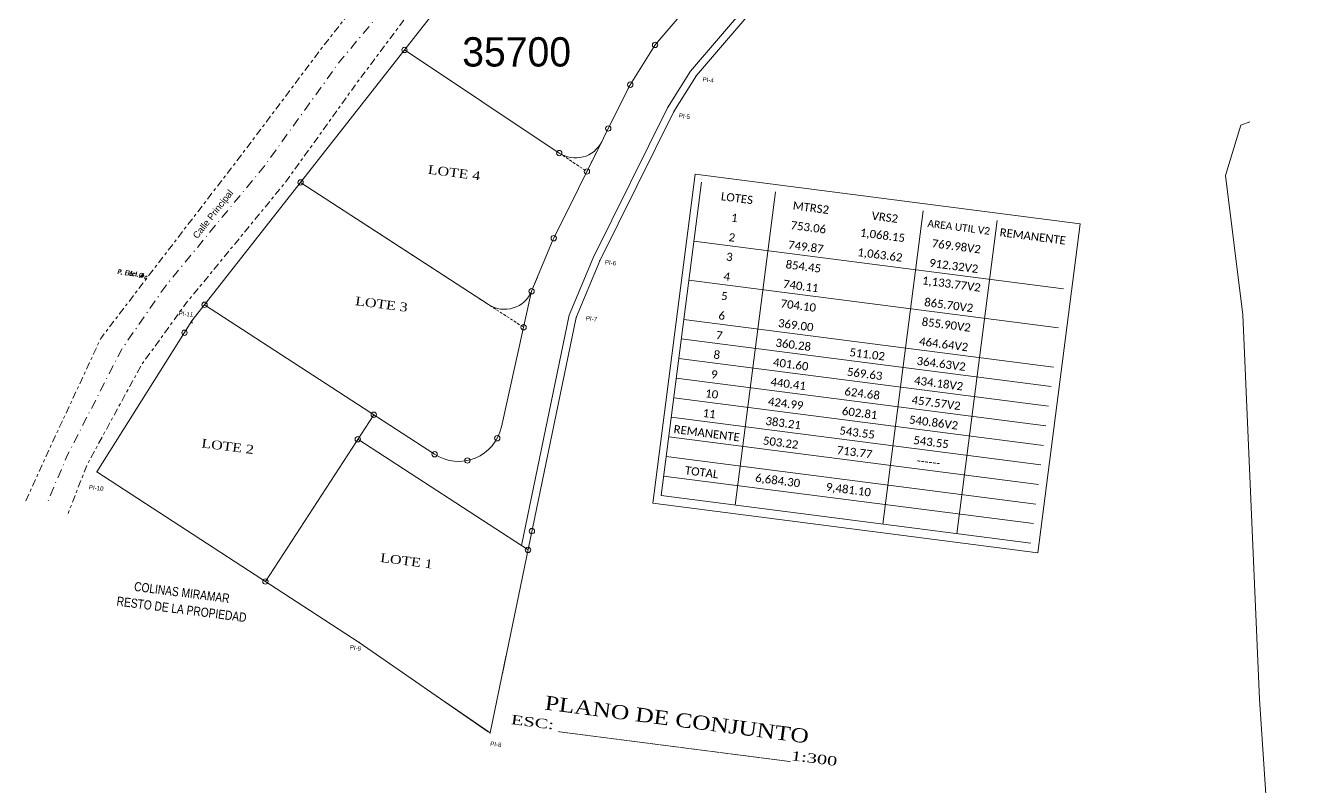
# Model space of a CAD drawing. Header units: inches. Extents: x 610851 to 630254, y 1234683 to 1264905.
# Drawn here: x 622805.7 to 622982, y 1245966.3 to 1246070.1 of the extents above; entities that cross this region are included whole.
import ezdxf
from ezdxf.enums import TextEntityAlignment as Align

# ---------------------------------------------------------------- set-up
doc = ezdxf.new("R2010")
doc.units = ezdxf.units.IN
doc.header["$MEASUREMENT"] = 0
for name, pattern in [('CENTRO1', [4.4, 2, -0.8, 0.8, -0.8]), ('DASHDOTX2', [508.001, 254, -127, 0.001, -127]), ('HIDDEN2', [1.875, 1.25, -0.625])]:
    doc.linetypes.add(name, pattern=pattern)
doc.layers.add('Level 50', color=7, linetype='Continuous', lineweight=0)
doc.styles.add('ARIAL', font='arial.ttf', dxfattribs={"height": 0.225})
doc.styles.add('ROMAN80', font='romans.shx', dxfattribs={"width": 0.8, "oblique": 10, "height": 0.54})
doc.styles.get("Standard").update_dxf_attribs({"font": 'arial.ttf'})
doc.styles.add('Styledgn032', font='dgn032.shx')
doc.styles.add('Swis721', font='swissk.ttf')

# ---------------------------------------------------------------- blocks, each defined once
blk = doc.blocks.new('DGN_COMPLEXCHAIN89')
at = {"layer": 'Level 50', "color": 7, "flags": 128}
for points in [[(622945.99, 1246146.3), (622954.72, 1246111.71), (622931.72, 1246104.78)], [(622931.25, 1246104.48), (622896.51, 1246063.96), (622893.37, 1246058.93), (622883.2, 1246038.47), (622879.93, 1246030.63), (622873.41, 1245999.18)]]:
    blk.add_lwpolyline(points, dxfattribs=at)
at = {"layer": 'Level 50', "color": 7}
blk.add_arc((622932.01, 1246103.82), 1, 106.7628, 139.3883, dxfattribs=at)
blk = doc.blocks.new('DGN_COMPLEXCHAIN90')
at = {"layer": 'Level 50', "color": 7, "flags": 128}
for points in [[(622868.92, 1246032.08), (622851.39, 1246043.47)], [(622875.59, 1246035.82), (622874.79, 1246033.9)]]:
    blk.add_lwpolyline(points, dxfattribs=at)
at = {"layer": 'Level 50', "color": 7}
blk.add_arc((622871.1, 1246035.44), 4, 236.9927, 337.386, dxfattribs=at)

msp = doc.modelspace()

# ---------------------------------------------------------------- hatches: boundary and pattern name
at = {"layer": 'Level 50', "linetype": 'Continuous'}
h = msp.add_hatch(color=7, dxfattribs=at)
edge = h.paths.add_edge_path()
edge.add_line((622821.82286, 1246036.05301), (622821.82286, 1246036.05301))
edge.add_arc((622821.54354, 1246036.08899), 0.28163, -7.3408721, 42.420763)
edge.add_line((622821.75144, 1246036.27897), (622821.33627, 1246035.89832))
edge.add_line((622821.33627, 1246035.89832), (622821.33627, 1246035.89832))
edge.add_arc((622821.54354, 1246036.08899), 0.28163, -137.3894411, -7.3408722)

# ---------------------------------------------------------------- linework, layer by layer
at = {"layer": 'Level 50', "color": 7}
for p, q in [((622828.41659, 1246029.86479), (622891.16536, 1246109.80749)), ((622926.18541, 1246107.78603), (622891.66179, 1246067.52325)), ((622932.0097, 1246103.82468), (622897.32019, 1246063.36844)), ((622878.57511, 1246052.76578), (622857.44253, 1246066.84418)), ((622891.66179, 1246067.52325), (622888.27881, 1246062.10219)), ((622897.32019, 1246063.36844), (622894.2429, 1246058.43721)), ((622887.99664, 1246061.59738), (622877.8252, 1246041.1442)), ((622894.2429, 1246058.43721), (622884.10782, 1246038.05715)), ((622868.92177, 1246032.08382), (622843.24852, 1246048.76085)), ((622897.99897, 1246048.7718), (622892.49029, 1246006.01185)), ((622908.09835, 1246047.47071), (622902.58967, 1246004.71077)), ((622928.29711, 1246044.86855), (622922.78843, 1246002.1086)), ((622938.39649, 1246043.56746), (622932.88781, 1246000.80752)), ((622877.65885, 1246040.77964), (622874.79322, 1246033.90014)), ((622896.9661, 1246040.75431), (622947.46299, 1246034.24889)), ((622884.10782, 1246038.05715), (622880.88913, 1246030.33007)), ((622821.82256, 1246036.34417), (622821.20562, 1246035.77854)), ((622896.27751, 1246035.40931), (622946.7744, 1246028.9039)), ((622831.06727, 1246033.24178), (622831.02968, 1246033.2662)), ((622874.79322, 1246033.90014), (622870.68016, 1246015.37977)), ((622861.55452, 1246011.64894), (622830.1374, 1246032.05712)), ((622815.4368, 1246009.23112), (622828.41659, 1246029.86479)), ((622828.47026, 1246029.56269), (622828.29725, 1246029.67507)), ((622880.88913, 1246030.33007), (622870.81068, 1245981.73361)), ((622895.58893, 1246030.06432), (622946.08582, 1246023.5589)), ((622895.24463, 1246027.39183), (622945.74153, 1246020.88641)), ((622894.90034, 1246024.71933), (622945.39723, 1246018.21391)), ((622894.55605, 1246022.04683), (622945.05294, 1246015.54141)), ((622894.21176, 1246019.37434), (622944.70865, 1246012.86892)), ((622838.44507, 1245994.28523), (622853.23491, 1246017.05325)), ((622893.86746, 1246016.70184), (622944.36436, 1246010.19642)), ((622874.30755, 1245998.59487), (622851.05593, 1246013.69885)), ((622893.52317, 1246014.02934), (622944.02006, 1246007.52393)), ((622893.17888, 1246011.35685), (622943.67577, 1246004.85143)), ((622851.25732, 1245985.96254), (622815.4368, 1246009.23112)), ((622892.83458, 1246008.68435), (622943.33148, 1246002.17893)), ((622892.49029, 1246006.01185), (622942.98719, 1245999.50644)), ((622868.87238, 1245973.77883), (622851.25732, 1245985.96254)), ((622869.12473, 1245973.60429), (622871.32742, 1245984.22527)), ((622862.88984, 1245977.91674), (622869.12473, 1245973.60429))]:
    msp.add_line(p, q, dxfattribs=at)
at = {"layer": 'Level 50', "color": 7, "linetype": 'HIDDEN2', "ltscale": 0.3}
for p, q in [((622884.37438, 1246054.31358), (622882.35303, 1246050.24895)), ((622878.57511, 1246052.76578), (622882.35303, 1246050.24895)), ((622866.70931, 1246033.52101), (622873.70046, 1246028.97964))]:
    msp.add_line(p, q, dxfattribs=at)
at = {"layer": 'Level 50', "color": 7, "linetype": 'CENTRO1', "ltscale": 0.5, "flags": 128}
for points in [[(622805.71887, 1246005.28446), (622808.94133, 1246012.36777), (622815.94822, 1246027.44507), (622822.74469, 1246036.34965), (622835.3522, 1246052.75523), (622846.02139, 1246066.95036), (622856.78748, 1246080.72364), (622866.80438, 1246093.60434), (622873.92796, 1246102.38713), (622881.55956, 1246110.6679), (622886.41552, 1246119.15299), (622891.69667, 1246128.5593), (622896.47152, 1246137.73744), (622902.03475, 1246147.47845), (622908.12374, 1246155.66556), (622915.4988, 1246158.99653), (622924.66705, 1246158.9739), (622927.61248, 1246158.00562), (622936.88824, 1246155.50695)], [(622933.67691, 1246149.73093), (622924.16535, 1246153.18556), (622916.26745, 1246153.95903), (622911.22689, 1246151.35876), (622905.85742, 1246144.58531), (622901.12169, 1246134.95951), (622896.77339, 1246125.41386), (622892.03734, 1246116.26299), (622885.61669, 1246107.22328), (622878.6291, 1246098.61958), (622872.06777, 1246090.26445), (622862.0687, 1246077.20904), (622851.24666, 1246062.77449), (622841.2072, 1246048.8108), (622827.68039, 1246032.35225), (622821.51368, 1246023.8515), (622814.10617, 1246010.25856), (622811.48867, 1246003.58228)]]:
    msp.add_lwpolyline(points, dxfattribs=at)
at = {"layer": 'Level 50', "color": 7, "linetype": 'DASHDOTX2', "ltscale": 0.005, "flags": 128}
msp.add_lwpolyline([(622941.15056, 1246150.52451), (622935.19845, 1246152.9247), (622926.77918, 1246154.73831), (622924.49137, 1246155.99795), (622915.98812, 1246156.4945), (622909.63609, 1246153.38765), (622903.73847, 1246146.02082), (622898.68271, 1246136.45439), (622894.23064, 1246127.08949), (622889.0031, 1246117.55931), (622883.57467, 1246109.19334), (622876.09145, 1246100.62425), (622869.53782, 1246092.10983), (622859.23845, 1246079.11832), (622853.45179, 1246071.0788), (622848.5099, 1246065.16678), (622838.24296, 1246050.90874), (622824.82233, 1246034.64824), (622818.78565, 1246025.92809), (622811.3856, 1246011.48523), (622808.53136, 1246004.78702)], dxfattribs=at)
at = {"layer": 'Level 50', "color": 7, "linetype": 'Continuous', "lineweight": 0, "flags": 128}
msp.add_lwpolyline([(622972.91491, 1246057.04582), (622971.65037, 1246056.56593), (622969.57937, 1246049.71293), (622971.93937, 1246030.66793), (622974.22937, 1245978.20793), (622978.42937, 1245914.72693), (622981.95637, 1245879.64493)], dxfattribs=at)
at = {"layer": 'Level 50', "color": 7, "flags": 128}
msp.add_lwpolyline([(622897.13072, 1246049.89684), (622949.71137, 1246043.12298), (622943.92263, 1245998.1892), (622891.34199, 1246004.96306), (622897.13072, 1246049.89684)], dxfattribs=at)
at = {"layer": 'Level 50', "color": 7}
for centre, radius in [((622891.66179, 1246067.52325), 0.3653), ((622857.44253, 1246066.84418), 0.3653), ((622888.27881, 1246062.10219), 0.3653), ((622885.27055, 1246056.11564), 0.3653), ((622878.57511, 1246052.76578), 0.3653), ((622882.35303, 1246050.24895), 0.3653), ((622882.35303, 1246050.24895), 0.3653), ((622843.24852, 1246048.76085), 0.3653), ((622877.8252, 1246041.1442), 0.3653), ((622821.54354, 1246036.08899), 0.28163), ((622874.79322, 1246033.90014), 0.3653), ((622830.1374, 1246032.05712), 0.3653), ((622873.70046, 1246028.97964), 0.3653), ((622873.70046, 1246028.97964), 0.3653), ((622827.39196, 1246028.23596), 0.3653), ((622853.23491, 1246017.05325), 0.3653), ((622851.05593, 1246013.69885), 0.3653), ((622870.10935, 1246013.84282), 0.3653), ((622861.5544, 1246011.64901), 0.3653), ((622866.02741, 1246010.80277), 0.3653), ((622874.83933, 1246001.15904), 0.3653), ((622874.30755, 1245998.59487), 0.3653), ((622838.44507, 1245994.28523), 0.3653)]:
    msp.add_circle(centre, radius, dxfattribs=at)
for centre, radius, start, end in [((622893.36899, 1246058.9257), 6, 148.0340696, 153.5586825), ((622880.79282, 1246056.09471), 4, 236.3286742, 333.5586825), ((622883.19755, 1246038.47252), 6, 153.5586825, 157.3859991), ((622864.82287, 1246016.68062), 6, 236.9927272, 347.4787902)]:
    msp.add_arc(centre, radius, start, end, dxfattribs=at)
at = {"layer": 'Level 50'}
for p in [(622897.32019, 1246063.36844), (622894.2429, 1246058.43721), (622884.10782, 1246038.05715), (622828.41659, 1246029.86479), (622880.88913, 1246030.33007), (622815.4368, 1246009.23112), (622851.25732, 1245985.96254), (622869.12473, 1245973.60429)]:
    msp.add_point(p, dxfattribs=at)

# ---------------------------------------------------------------- block references
at = {"layer": 'Level 50', "color": 7}
for name in ['DGN_COMPLEXCHAIN89', 'DGN_COMPLEXCHAIN90']:
    msp.add_blockref(name, (0, 0), dxfattribs=at)

# ---------------------------------------------------------------- texts
at = {"layer": 'Level 50', "color": 3, "linetype": 'Continuous', "lineweight": 0, "style": 'Styledgn032'}
msp.add_text('35700', height=4, dxfattribs=at).set_placement((622872.75584, 1246066.57935), align=Align.MIDDLE_CENTER)
at = {"layer": 'Level 50', "color": 7, "style": 'ARIAL'}
for s, height, rotation, p in [('PI-4', 0.6, 352.6591279, (622898.11248, 1246062.53832)), ('PI-5', 0.6, 352.6591279, (622894.88349, 1246057.59951)), ('Calle Principal', 0.9, 51.7731745, (622829.14388, 1246040.99883)), ('PI-6', 0.6, 352.6591279, (622884.7774, 1246037.60535)), ('PI-11', 0.6, 352.6591279, (622826.56469, 1246030.65098)), ('PI-7', 0.6, 352.6591279, (622882.17598, 1246029.96377)), ('PI-10', 0.6, 352.6591279, (622814.30986, 1246006.88948)), ('PI-9', 0.6, 352.6591279, (622849.94543, 1245985.01588)), ('PI-8', 0.6, 352.6591279, (622869.1114, 1245971.85778))]:
    msp.add_text(s, height=height, rotation=rotation, dxfattribs=at).set_placement(p)
at = {"layer": 'Level 50', "color": 7, "style": 'ROMAN80', "oblique": 10, "width": 0.7}
for s, p in [('P. Eléct.', (622818.18755, 1246036.28447)), ('c', (622821.85705, 1246035.61003))]:
    msp.add_text(s, height=0.6, rotation=352.6591279, dxfattribs=at).set_placement(p)
at = {"layer": 'Level 50', "color": 7, "style": 'ARIAL', "width": 0.8}
for s, p in [('COLINAS MIRAMAR', (622826.95939, 1245992.1761)), ('RESTO DE LA PROPIEDAD', (622826.92206, 1245989.87131))]:
    msp.add_text(s, height=1.25, rotation=352.6591279, dxfattribs=at).set_placement(p, align=Align.CENTER)
at = {"layer": 'Level 50', "color": 7, "attachment_point": 2, "rotation": 352.6591279, "style": 'Swis721'}
for s, insert, char_height, width in [('{\\fDutch801 Rm BT|b0|i0|c0|p18;\\W1.2;LOTE 4}', (622864.29939, 1246050.69064), 1.2, 16.5107089), ('{\\fDutch801 Rm BT|b0|i0|c0|p18;\\W1.2;LOTE 3}', (622854.38329, 1246032.74294), 1.2, 16.5107089), ('{\\fDutch801 Rm BT|b0|i0|c0|p18;\\W1.2;LOTE 2}', (622833.37599, 1246013.32205), 1.2, 16.5107089), ('{\\fDutch801 Rm BT|b0|i0|c0|p18;\\W1.2;LOTE 1}', (622857.79591, 1245997.69345), 1.2, 16.5107089), ('{\\fDutch801 Rm BT|b0|i0|c0|p18;\\W1.2;PLANO DE CONJUNTO\\P\\H0.66667x;\\W1.44;ESC: _______________________1:300}', (622894.76757, 1245976.39966), 1.9181507, 70.2031274)]:
    msp.add_mtext(s, dxfattribs=dict(at, insert=insert, char_height=char_height, width=width))
at = {"layer": 'Level 50', "color": 7, "rotation": 352.6591279}
for s, insert, char_height, width, attachment_point in [('{\\fCalibri|b0|i0|c0|p34;LOTES}', (622902.78141, 1246046.04675), 1.1165397, 8.976979, 8), ('{\\fCalibri|b0|i0|c0|p34;MTRS2}', (622912.88079, 1246044.74566), 1.1165397, 8.976979, 8), ('{\\fCalibri|b0|i0|c0|p34;1}', (622902.43712, 1246043.37425), 1.1165397, 8.976979, 8), ('{\\fCalibri|b0|i0|c0|p34;753.06}', (622912.53649, 1246042.07317), 1.1165397, 8.976979, 8), ('{\\fCalibri|b0|i0|c0|p34;VRS2}', (622922.98017, 1246043.44458), 1.1165397, 8.976979, 8), ('{\\fCalibri|b0|i0|c0|p34;AREA UTIL V2}', (622933.07954, 1246042.1435), 1, 8.976979, 8), ('{\\fCalibri|b0|i0|c0|p34;2}', (622902.09282, 1246040.70176), 1.1165397, 8.976979, 8), ('{\\fCalibri|b0|i0|c0|p34;1,068.15}', (622922.63587, 1246040.77208), 1.1165397, 8.976979, 8), ('{\\fCalibri|b0|i0|c0|p34;REMANENTE}', (622943.17892, 1246040.84241), 1.1165397, 9.1818352, 8), ('{\\fCalibri|b0|i0|c0|p34;749.87}', (622912.1922, 1246039.40067), 1.1165397, 8.976979, 8), ('{\\fCalibri|b0|i0|c0|p34;1,063.62}', (622922.29158, 1246038.09959), 1.1165397, 8.976979, 8), ('{\\fCalibri|b0|i0|c0|p34;769.98V2}', (622932.73525, 1246039.471), 1.1165397, 8.976979, 8), ('{\\fCalibri|b0|i0|c0|p34;3}', (622901.74853, 1246038.02926), 1.1165397, 8.976979, 8), ('{\\fCalibri|b0|i0|c0|p34;854.45}', (622911.84791, 1246036.72818), 1.1165397, 8.976979, 8), ('{\\fCalibri|b0|i0|c0|p34;912.32V2}', (622932.39096, 1246036.7985), 1.1165397, 8.976979, 8), ('{\\fCalibri|b0|i0|c0|p34;4}', (622901.40424, 1246035.35676), 1.1165397, 8.976979, 8), ('{\\fCalibri|b0|i0|c0|p34;740.11}', (622911.50362, 1246034.05568), 1.1165397, 8.976979, 8), ('{\\fCalibri|b0|i0|c0|p34;1,133.77V2}', (622932.04667, 1246034.12601), 1.1165397, 8.976979, 8), ('{\\fCalibri|b0|i0|c0|p34;5}', (622901.05995, 1246032.68427), 1.1165397, 8.976979, 8), ('{\\fCalibri|b0|i0|c0|p34;704.10}', (622911.15932, 1246031.38318), 1.1165397, 8.976979, 8), ('{\\fCalibri|b0|i0|c0|p34;865.70V2}', (622931.70237, 1246031.45351), 1.1165397, 8.976979, 8), ('{\\fCalibri|b0|i0|c0|p34;6}', (622900.71565, 1246030.01177), 1.1165397, 8.976979, 8), ('{\\fCalibri|b0|i0|c0|p34;369.00}', (622910.81503, 1246028.71069), 1.1165397, 8.976979, 8), ('{\\fCalibri|b0|i0|c0|p34;855.90V2}', (622931.35808, 1246028.78102), 1.1165397, 8.976979, 8), ('{\\fCalibri|b0|i0|c0|p34;7}', (622900.37136, 1246027.33927), 1.1165397, 8.976979, 8), ('{\\fCalibri|b0|i0|c0|p34;360.28}', (622910.47074, 1246026.03819), 1.1165397, 8.976979, 8), ('{\\fCalibri|b0|i0|c0|p34;464.64V2}', (622931.01379, 1246026.10852), 1.1165397, 8.976979, 8), ('{\\fCalibri|b0|i0|c0|p34;8}', (622900.02707, 1246024.66678), 1.1165397, 8.976979, 8), ('{\\fCalibri|b0|i0|c0|p34;511.02}', (622920.57012, 1246024.73711), 1.1165397, 8.976979, 8), ('{\\fCalibri|b0|i0|c0|p34;401.60}', (622910.12645, 1246023.36569), 1.1165397, 8.976979, 8), ('{\\fCalibri|b0|i0|c0|p34;364.63V2}', (622930.6695, 1246023.43602), 1.1165397, 8.976979, 8), ('{\\fCalibri|b0|i0|c0|p34;9}', (622899.68278, 1246021.99428), 1.1165397, 8.976979, 8), ('{\\fCalibri|b0|i0|c0|p34;440.41}', (622909.78215, 1246020.6932), 1.1165397, 8.976979, 8), ('{\\fCalibri|b0|i0|c0|p34;569.63}', (622920.22583, 1246022.06461), 1.1165397, 8.976979, 8), ('{\\fCalibri|b0|i0|c0|p34;434.18V2}', (622930.3252, 1246020.76353), 1.1165397, 8.976979, 8), ('{\\fCalibri|b0|i0|c0|p34;10}', (622899.33848, 1246019.32178), 1.1165397, 8.976979, 8), ('{\\fCalibri|b0|i0|c0|p34;624.68}', (622919.88153, 1246019.39211), 1.1165397, 8.976979, 8), ('{\\fCalibri|b0|i0|c0|p34;424.99}', (622909.43786, 1246018.0207), 1.1165397, 8.976979, 8), ('{\\fCalibri|b0|i0|c0|p34;457.57V2}', (622929.98091, 1246018.09103), 1.1165397, 8.976979, 8), ('{\\fCalibri|b0|i0|c0|p34;11}', (622898.99419, 1246016.64929), 1.1165397, 8.976979, 8), ('{\\fCalibri|b0|i0|c0|p34;383.21}', (622909.09357, 1246015.3482), 1.1165397, 8.976979, 8), ('\\pxt50.003;{\\fCalibri|b0|i0|c0|p34;602.81}', (622919.53724, 1246016.71962), 1.1165397, 8.976979, 8), ('{\\fCalibri|b0|i0|c0|p34;540.86V2}', (622929.63662, 1246015.41853), 1.1165397, 8.976979, 8), ('{\\fCalibri|b0|i0|c0|p34;REMANENTE}', (622898.6499, 1246013.97679), 1.1165397, 9.1818352, 8), ('{\\fCalibri|b0|i0|c0|p34;543.55}', (622919.19295, 1246014.04712), 1.1165397, 8.976979, 8), ('{\\fCalibri|b0|i0|c0|p34;503.22}', (622908.74928, 1246012.67571), 1.1165397, 8.976979, 8), ('{\\fCalibri|b0|i0|c0|p34;543.55}', (622929.29233, 1246012.74604), 1.1165397, 8.976979, 8), ('{\\fCalibri|b0|i0|c0|p34;713.77}', (622918.84865, 1246011.37462), 1.1165397, 8.976979, 8), ('{\\fCalibri|b0|i0|c0|p34;TOTAL}', (622897.96131, 1246008.6318), 1.1165397, 8.976979, 8), ('{\\fCalibri|b0|i0|c0|p34;------}', (622928.94803, 1246010.07354), 1.1165397, 8.976979, 8), ('{\\fCalibri|b0|i0|c0|p34;6,684.30}', (622905.2622, 1246007.69124), 1.1165397, 8.976979, 7), ('{\\fCalibri|b0|i0|c0|p34;9,481.10}', (622914.92072, 1246006.44695), 1.1165397, 8.976979, 7)]:
    msp.add_mtext(s, dxfattribs=dict(at, insert=insert, char_height=char_height, width=width, attachment_point=attachment_point))

doc.saveas('drawing.dxf')
